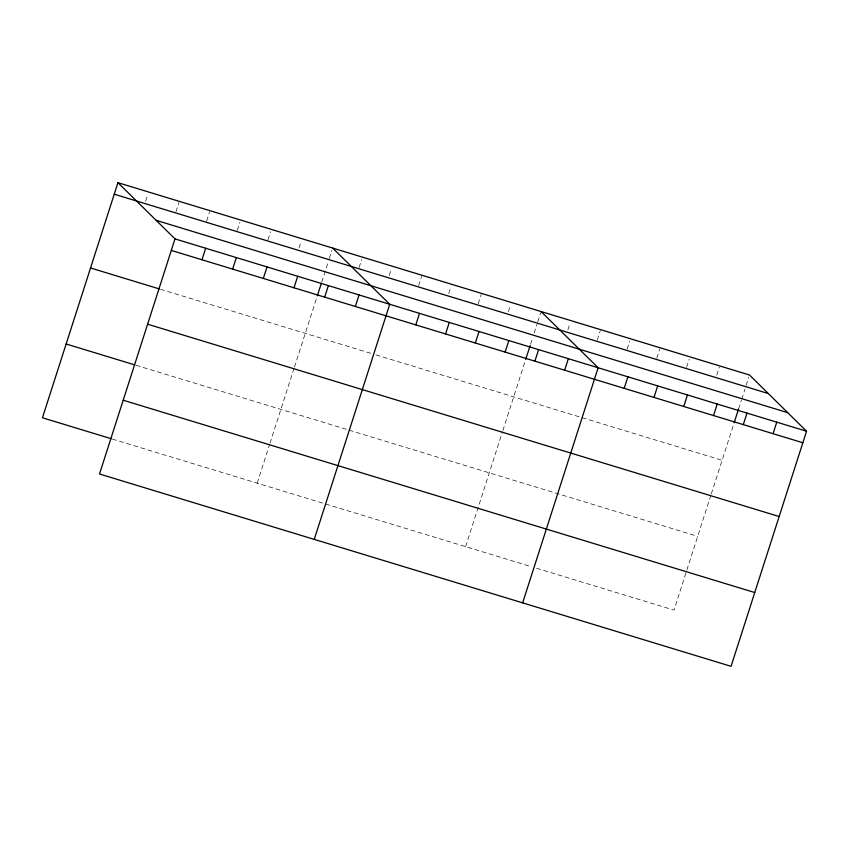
<?xml version="1.0" encoding="UTF-8"?>
<svg xmlns="http://www.w3.org/2000/svg" width="849" height="849" viewBox="0 0 849 849"><rect width="100%" height="100%" fill="white"/><g stroke="black" fill="none" stroke-linecap="round" stroke-linejoin="round"><path stroke-width="0.64" stroke-dasharray="4.25 3.18" d="M145.646 201.234L147.864 194.315M175.955 211.73L178.916 202.508M206.625 221.069L209.586 211.847M237.306 230.419L239.896 222.342M267.976 239.758L270.566 231.681M299.028 247.94L301.246 241.02M257.173 483.166L269.621 444.398M270.024 443.157L294.072 368.264M294.465 367.023L316.91 297.108M321.729 282.101L328.16 262.097M329.327 258.436L331.917 250.37M359.106 267.509L361.695 259.433M389.245 275.416L391.463 268.507M418.653 285.646L421.613 276.413M448.792 293.552L451.01 286.633M478.199 303.772L481.16 294.55M508.339 311.689L510.557 304.77M465.592 546.639L502.481 431.738M502.884 430.485L525.722 359.329M530.54 344.323L532.556 338.072M534.159 333.063L536.971 324.318M537.735 321.909L540.707 312.687M567.885 329.826L570.104 322.907M597.282 340.046L600.243 330.813M627.061 349.109L629.65 341.033M656.829 358.182L659.79 348.95M686.608 367.246L689.197 359.169M716.747 375.162L719.336 367.086M710.889 495.2L674 610.102L536.303 568.172M711.292 493.959L733.738 424.044M738.556 409.038L741.368 400.282M741.771 399.041L744.976 389.033M746.154 385.382L748.744 377.306M160.482 289.276L371.024 353.396M375.98 354.903L722.096 460.307M136.073 365.293L347.857 429.785M349.098 430.167L697.687 536.324M112.386 439.071L531.336 566.665"/><path stroke-width="1.27" d="M117.937 182.673L175 238.898L99.513 473.997L731.063 666.327L806.55 431.228L749.487 375.003L117.937 182.673L42.45 417.772L111.166 438.7M201.977 259.773L205.681 248.237M232.647 269.112L236.351 257.576M263.328 278.451L267.032 266.915M293.998 287.79L297.702 276.265M317.314 295.855L321.325 283.354M324.679 297.139L328.372 285.604M355.349 306.478L359.053 294.943M314.247 539.391L389.723 304.282L332.659 248.057M415.798 324.88L419.502 313.355M445.576 333.954L449.27 322.418M475.344 343.017L479.048 331.492M505.113 352.091L508.816 340.555M525.722 359.329L530.147 345.575M534.891 361.154L538.595 349.618M564.659 370.217L568.363 358.692M522.655 602.864L598.142 367.755L541.068 311.53M624.206 388.354L627.91 376.818M653.985 397.417L657.688 385.892M683.753 406.491L687.457 394.955M713.531 415.554L717.235 404.028M734.141 422.791L738.556 409.038M743.299 424.627L747.003 413.092M773.078 433.69L776.782 422.155M114.233 194.198L768.313 393.554M156.174 220.337L787.713 412.667M175 238.898L806.55 431.228M171.296 250.423L802.846 442.753M90.546 267.976L159.251 288.904M147.609 324.201L779.159 516.532M66.137 343.994L134.853 364.921M123.201 400.219L754.75 592.549"/></g></svg>
